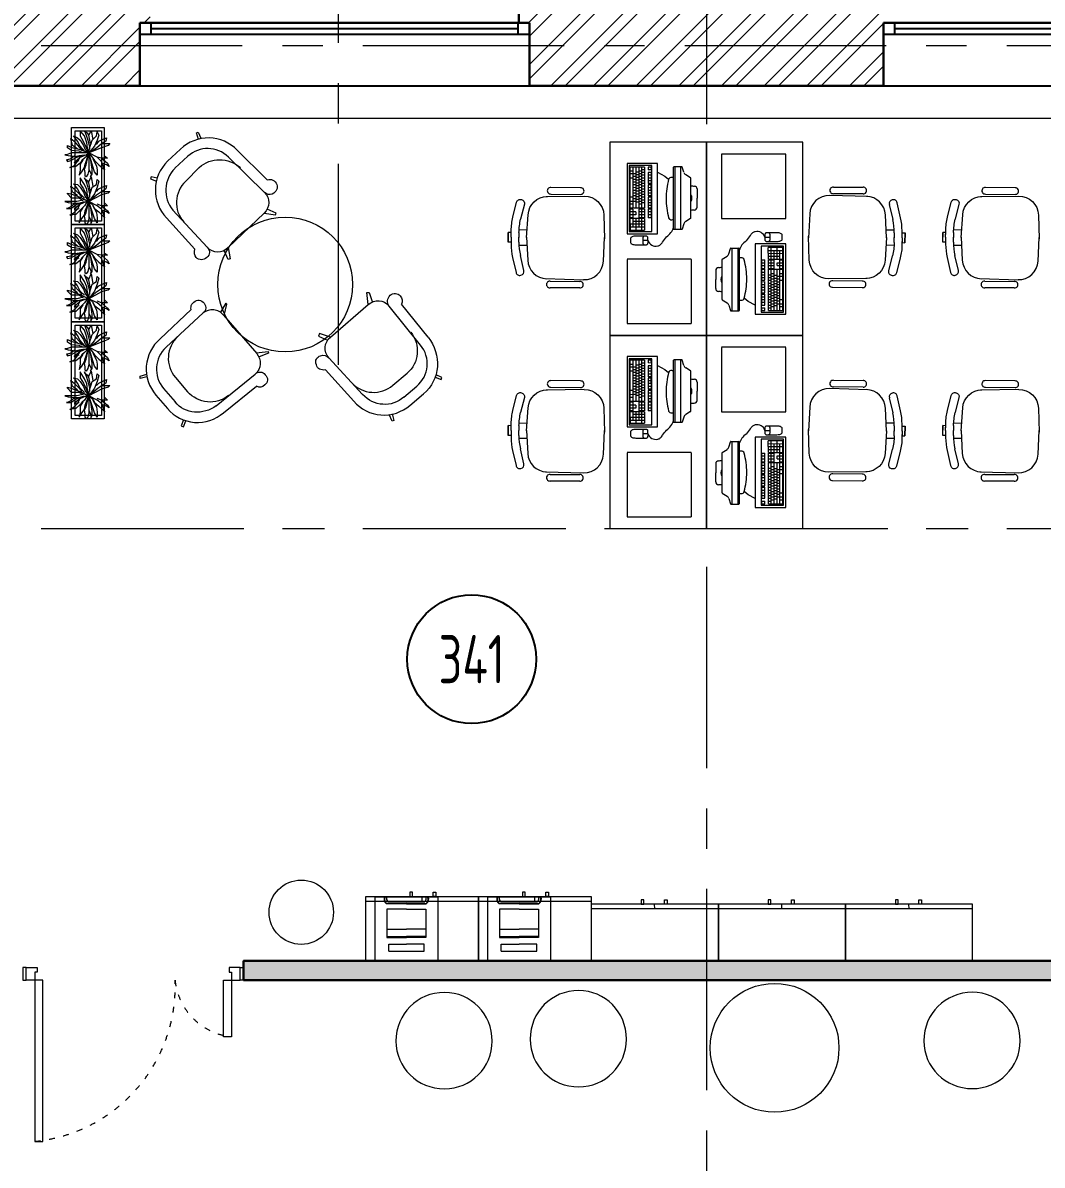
# Model space of a CAD drawing. Header units: millimetres. Extents: x -13407 to 95998, y -2611 to 109495.
# Drawn here: x 31323 to 37656, y 65442 to 72536 of the extents above; entities that cross this region are included whole.
import ezdxf
from ezdxf.enums import TextEntityAlignment as Align

# ---------------------------------------------------------------- set-up
doc = ezdxf.new("R2010")
doc.units = ezdxf.units.MM
for name, pattern in [('ACAD_ISO03W100', [30, 12, -18]), ('CENTER', [2, 1.25, -0.25, 0.25, -0.25]), ('HIDDEN', [6, 4, -2])]:
    doc.linetypes.add(name, pattern=pattern)
for name, color, linetype, lineweight in [('АР_Двери', 5, 'Continuous', 18), ('АР_Маркер экспликации', 239, 'Continuous', 13), ('АР_Номер помещения', 1, 'Continuous', 25), ('АР_Оси', 193, 'Continuous', 9), ('АР_Перегородки газоблок', 165, 'Continuous', 30), ('АР_Перегородки газоблок_Штрих', 165, 'Continuous', 5), ('АР_Подоконники', 163, 'Continuous', 9), ('АР_Помещения_площадь', 19, 'Continuous', 9), ('АР_Сущ Несущая стена', 202, 'Continuous', 30), ('АР_Штриховка кирпич', 250, 'Continuous', 9), ('ТХ_мебель передв', 250, 'Continuous', 13), ('ТХ_мебель_библ', 250, 'Continuous', 13), ('ТХ_обор_комп принт', 30, 'Continuous', 13)]:
    doc.layers.add(name, color=color, linetype=linetype, lineweight=lineweight)
doc.layers.add('АР_новое окно', color=160, linetype='Continuous')
doc.styles.add('ISOCPEUR', font='isocpeur.ttf', dxfattribs={"width": 0.7})
doc.styles.get("Standard").update_dxf_attribs({"font": 'arial.ttf'})

# ---------------------------------------------------------------- blocks, each defined once
blk = doc.blocks.new('*U10')
at = {"layer": 'АР_новое окно', "color": 253, "lineweight": 20}
for p, q in [((0, 3800), (-70, 3800)), ((0, 0), (-70, 0))]:
    blk.add_line(p, q, dxfattribs=at)
at = {"layer": 'АР_новое окно', "color": 253}
for p, q in [((-70, 3800), (-70, 0)), ((-70, 0), (-70, 3800)), ((0, 3800), (0, 0)), ((0, 3730), (-70, 3730)), ((-35, 3730), (-35, 70)), ((0, 70), (-70, 70))]:
    blk.add_line(p, q, dxfattribs=at)
blk = doc.blocks.new('*U210')
at = {"layer": 'АР_новое окно', "color": 253, "lineweight": 20}
for p, q in [((0, 2420), (-70, 2420)), ((0, 0), (-70, 0))]:
    blk.add_line(p, q, dxfattribs=at)
at = {"layer": 'АР_новое окно', "color": 253}
for p, q in [((-70, 2420), (-70, 0)), ((-70, 0), (-70, 2420)), ((0, 2420), (0, 0)), ((0, 2350), (-70, 2350)), ((-35, 2350), (-35, 70)), ((0, 70), (-70, 70))]:
    blk.add_line(p, q, dxfattribs=at)
blk = doc.blocks.new('*U353')
at = {"layer": 'АР_Номер помещения', "color": 253}
blk.add_circle((-24433.5, -186.9), 400, dxfattribs=at)
at = {"layer": 'АР_Номер помещения', "color": 253, "style": 'ISOCPEUR', "width": 0.7}
blk.add_attdef('НОМЕР_ПОМЕЩЕНИЯ', text='', height=300, dxfattribs=at).set_placement((-24433.5, -186.9), align=Align.MIDDLE_CENTER)
at = {"layer": 'АР_Помещения_площадь', "color": 253, "lineweight": 30, "width": 0.7, "flags": 104}
blk.add_attdef('ИМЯ_ПОМЕЩЕНИЯ', text='', height=100, dxfattribs=at).set_placement((157.6, 1217.1), align=Align.MIDDLE_CENTER)
blk = doc.blocks.new('1370')
at = {"layer": 'АР_Двери', "color": 253}
for points in [[(1076825.5, -46356.5), (1076825.5, -46436.5), (1076845.5, -46436.5), (1076845.5, -46356.5), (1076825.5, -46356.5)], [(1076845.5, -46436.5), (1076845.5, -46356.5), (1076915.5, -46356.5), (1076915.5, -46386.5), (1076900.5, -46386.5), (1076900.5, -46436.5), (1076845.5, -46436.5)], [(1078176.5, -46436.5), (1078176.5, -46356.5), (1078106.5, -46356.5), (1078106.5, -46386.5), (1078121.5, -46386.5), (1078121.5, -46436.5), (1078176.5, -46436.5)], [(1078196.5, -46356.5), (1078196.5, -46436.5), (1078176.5, -46436.5), (1078176.5, -46356.5), (1078196.5, -46356.5)]]:
    blk.add_lwpolyline(points, dxfattribs=at)
for points in [[(1076900.5, -46436.5), (1076900.5, -47436.5), (1076950.4, -47436.5), (1076950.4, -46436.5)], [(1078071.7, -46786.5), (1078071.7, -46436.5), (1078121.5, -46436.5), (1078121.5, -46786.5)]]:
    blk.add_lwpolyline(points, close=True, dxfattribs=at)
at = {"layer": 'АР_Двери', "color": 253, "linetype": 'ACAD_ISO03W100', "ltscale": 3}
for centre, radius, start, end in [((1076804.9, -46473.8), 967.4, 275.67288, 2.21397), ((1078161.9, -46396.1), 392.5, 185.90754, 264.09246)]:
    blk.add_arc(centre, radius, start, end, dxfattribs=at)
blk = doc.blocks.new('М-60')
at = {"color": 253, "extrusion": (-6.19742e-05, 0.000470712, 1)}
for p, q in [((7035415.4, 1186627.5, -0.2), (7035231.8, 1186626.6, -0.2)), ((7035202.1, 1186569.5, -0.1), (7035439, 1186576.2, -0.1)), ((7035232, 1186585.7, -0.1), (7035415.6, 1186586.5, -0.1)), ((7034998.3, 1186437.9, -0.1), (7035019.7, 1186530.9, -0.1)), ((7035068.3, 1186519.6, -0.1), (7035046.7, 1186425.8, -0.1)), ((7035049.2, 1186548.9, -0.1), (7035050.6, 1186548.5, -0.1)), ((7035085.8, 1186312.9, 0), (7035092.5, 1186454.7, -0.1)), ((7035563.1, 1186460.5, -0.1), (7035569.8, 1186312.9, 0)), ((7034971.3, 1186282.6, 0), (7034970.4, 1186343.1, -0.1)), ((7034989, 1186343.1, -0.1), (7034970.8, 1186343.1, -0.1)), ((7034970.8, 1186343.1, -0.1), (7034970.8, 1186282.6, 0)), ((7034989, 1186312.9, 0), (7034989, 1186356.2, -0.1)), ((7034989, 1186312.9, 0), (7034989, 1186343.1, -0.1)), ((7035037.4, 1186344.1, 0), (7035037.4, 1186312.9, 0)), ((7035037.8, 1186361.3, -0.1), (7035088.1, 1186361.3, -0.1)), ((7034989.4, 1186282.9, 0), (7034971.3, 1186282.6, 0)), ((7034989, 1186313.2, 0), (7034989.4, 1186282.9, 0)), ((7034989, 1186313.2, 0), (7034989.6, 1186269.8, 0)), ((7035037.8, 1186282.6, 0), (7035037.4, 1186313.9, 0)), ((7035085.7, 1186314.6, 0), (7035094.7, 1186172.9, 0)), ((7035565.2, 1186174.3, 0.1), (7035569.7, 1186322, 0)), ((7035038.5, 1186265.5, 0), (7035088.8, 1186266.3, 0)), ((7035071.5, 1186107.6, 0.1), (7035048.4, 1186201.2, 0)), ((7035000.2, 1186188.3, 0), (7035023, 1186095.7, 0.1)), ((7035052.8, 1186078.1, 0.1), (7035054.2, 1186078.5, 0.1)), ((7035206, 1186059.9, 0.1), (7035442.9, 1186056.7, 0.1)), ((7035236.1, 1186044.1, 0.1), (7035419.7, 1186046, 0.1)), ((7035420.2, 1186005.1, 0.1), (7035236.6, 1186003.1, 0.1))]:
    blk.add_line(p, q, dxfattribs=at)
for centre, start, end in [((7035230, 1186606.2, 122.4), 84.99867, 275.52472), ((7035417.4, 1186607.1, 122.4), 264.99867, 95.52472), ((7035234.4, 1186023.7, 122.4), 85.34791, 275.87397), ((7035421.8, 1186025.7, 122.4), 265.34791, 95.87397)]:
    blk.add_arc(centre, 20.6, start, end, dxfattribs=at)
at = {"color": 253, "extrusion": (6.19742e-05, -0.000470712, -1)}
for centre, major_axis, start_param, end_param in [((7035213.4, 1186449, -0.1), (77.8, 92.6, 0), 4.061153, 5.558057), ((7035442.2, 1186455, -0.1), (77.8, 92.6, 0), -0.725128, 0.826554), ((7035043.3, 1186525.4, -0.1), (15.6, 18.5, 0), 4.240369, 5.829345), ((7035044.7, 1186525.1, -0.1), (15.6, 18.5, 0), -0.45384, 1.098777), ((7035352, 1186356.2, 0), (-277.9, 233.5, -0.1), 5.584367, 5.811166), ((7035400.4, 1186344.1, 0), (233.5, 277.9, -0.1), 4.01357, 4.240369)]:
    blk.add_ellipse(centre, major_axis=major_axis, ratio=1, start_param=start_param, end_param=end_param, dxfattribs=at)
at = {"color": 253, "extrusion": (-6.19742e-05, 0.000470712, 1)}
for centre, major_axis, start_param, end_param in [((7035352.6, 1186275.3, 0), (-274.3, -237.7, 0.1), 5.584367, 5.811166), ((7035400.8, 1186288.2, 0), (237.7, -274.3, 0.1), 4.01357, 4.240369), ((7035215.4, 1186180.5, 0), (79.2, -91.4, 0), 4.061153, 5.558057), ((7035444.3, 1186178, 0.1), (79.2, -91.4, 0), -0.725128, 0.826554), ((7035046.5, 1186101.5, 0.1), (15.8, -18.3, 0), 4.240369, 5.829345), ((7035048, 1186101.8, 0.1), (15.8, -18.3, 0), -0.45384, 1.098777)]:
    blk.add_ellipse(centre, major_axis=major_axis, ratio=1, start_param=start_param, end_param=end_param, dxfattribs=at)
blk = doc.blocks.new('стол с тумбой 1200х600')
at = {"color": 253}
blk.add_lwpolyline([(-19012.2, 19801.1), (-19012.2, 21001.1), (-19612.2, 21001.1), (-19612.2, 19801.1)], close=True, dxfattribs=at)
at = {"color": 253, "linetype": 'HIDDEN', "ltscale": 0.1}
blk.add_lwpolyline([(-19505.4, 19874.7), (-19105.4, 19874.7), (-19105.4, 20274.7), (-19505.4, 20274.7)], close=True, dxfattribs=at)
blk = doc.blocks.new('ПК-2')
at = {"color": 253, "extrusion": (6.19742e-05, -0.000470712, 1)}
for p, q in [((7035967.1, 1186827.6, 95), (7035877.1, 1186827.5, 95.1)), ((7035877.1, 1186827.5, 95.1), (7035877.6, 1186571, 94.9)), ((7035895.1, 1186827.5, 95.1), (7035895.6, 1186571, 94.9)), ((7035913.1, 1186827.5, 95.1), (7035913.6, 1186571, 94.9)), ((7035931.1, 1186827.6, 95.1), (7035931.6, 1186571.1, 94.9)), ((7035949.1, 1186827.6, 95.1), (7035949.6, 1186571.1, 94.9)), ((7035967.1, 1186827.6, 95), (7035967.6, 1186571.1, 94.9)), ((7036007.6, 1186827.7, 95), (7035989.6, 1186827.7, 95)), ((7036148.9, 1186442.6, 94.9), (7036148.1, 1186827.8, 95)), ((7036200.3, 1186829.7, 95), (7036149.9, 1186829.6, 95)), ((7036157.9, 1186440.8, 94.9), (7036157.1, 1186829.6, 95)), ((7036193.9, 1186440.9, 94.9), (7036193.1, 1186829.7, 95)), ((7036212.2, 1186795.1, 95), (7036202.1, 1186827.9, 95)), ((7036253.1, 1186761.9, 95), (7036223.8, 1186780.1, 95)), ((7036255.8, 1186512.8, 94.9), (7036255.4, 1186758, 95)), ((7036294.4, 1186691.8, 95), (7036294.6, 1186635.5, 94.9)), ((7036294.7, 1186579.1, 94.9), (7036294.6, 1186635.5, 94.9)), ((7035877.6, 1186566.5, 94.9), (7035877.7, 1186512.5, 94.9)), ((7035895.6, 1186566.5, 94.9), (7035895.7, 1186512.5, 94.9)), ((7035931.6, 1186566.6, 94.9), (7035931.7, 1186512.6, 94.9)), ((7035949.6, 1186566.6, 94.9), (7035949.7, 1186512.6, 94.9)), ((7035967.6, 1186566.6, 94.9), (7035967.7, 1186512.6, 94.9)), ((7035877.7, 1186508, 94.9), (7035877.9, 1186436, 94.9)), ((7035895.7, 1186508, 94.9), (7035895.9, 1186454, 94.9)), ((7035913.7, 1186548.5, 94.9), (7035913.7, 1186530.5, 94.9)), ((7035913.7, 1186508, 94.9), (7035913.9, 1186436, 94.9)), ((7035931.7, 1186508.1, 94.9), (7035931.9, 1186454.1, 94.9)), ((7035949.7, 1186508.1, 94.9), (7035949.9, 1186436.1, 94.9)), ((7035967.7, 1186508.1, 94.9), (7035967.9, 1186436.1, 94.9)), ((7036253.6, 1186508.9, 94.9), (7036224.3, 1186490.6, 94.9)), ((7035877.9, 1186436, 94.9), (7035967.9, 1186436.1, 94.9)), ((7036201.1, 1186440.9, 94.9), (7036150.7, 1186440.8, 94.9)), ((7036212.8, 1186475.5, 94.9), (7036202.9, 1186442.7, 94.9))]:
    blk.add_line(p, q, dxfattribs=at)
at = {"color": 253, "extrusion": (6.19742e-05, -0.000470712, 1), "elevation": -27.6}
for points in [[(7035859.1, 1186850), (7035859.9, 1186413.5), (7036048.9, 1186413.9), (7036048.1, 1186850.4)], [(7035872.6, 1186836.6), (7035873.4, 1186427.1), (7036012.9, 1186427.3), (7036012.1, 1186836.8)]]:
    blk.add_lwpolyline(points, close=True, dxfattribs=at)
for points in [[(7035895.2, 1186802), (7035877.2, 1186801.9)], [(7035895.2, 1186784.9), (7035877.2, 1186784.8)], [(7035913.2, 1186784.9), (7035895.2, 1186784.9)], [(7035913.2, 1186767.8), (7035895.2, 1186767.8)], [(7035931.2, 1186796.6), (7035913.2, 1186796.5)], [(7035931.2, 1186779.5), (7035913.2, 1186779.4)], [(7035949.2, 1186802.1), (7035931.2, 1186802)], [(7035949.2, 1186785), (7035931.2, 1186784.9)], [(7035949.2, 1186767.9), (7035931.2, 1186767.8)], [(7035967.2, 1186810.6), (7035949.2, 1186810.6)], [(7035967.2, 1186793.5), (7035949.2, 1186793.5)], [(7035967.2, 1186776.4), (7035949.2, 1186776.4)], [(7035989.6, 1186827.8), (7035989.7, 1186810.7)], [(7036007.7, 1186810.7), (7035989.7, 1186810.7)], [(7035989.7, 1186793.6), (7035989.8, 1186725.2)], [(7036007.7, 1186793.6), (7035989.7, 1186793.6)], [(7036007.7, 1186776.5), (7035989.7, 1186776.5)], [(7036007.6, 1186827.8), (7036007.7, 1186810.7)], [(7036007.7, 1186793.6), (7036007.8, 1186725.2)], [(7036048.2, 1186794.9), (7036092.7, 1186771.5), (7036117.2, 1186751.9)], [(7035895.3, 1186759.2), (7035877.3, 1186759.2)], [(7035913.3, 1186750.7), (7035895.3, 1186750.7)], [(7035913.3, 1186733.6), (7035895.3, 1186733.6)], [(7035913.3, 1186716.5), (7035895.3, 1186716.5)], [(7035913.4, 1186699.4), (7035895.4, 1186699.4)], [(7035931.2, 1186762.4), (7035913.2, 1186762.3)], [(7035931.3, 1186745.3), (7035913.3, 1186745.2)], [(7035931.3, 1186728.2), (7035913.3, 1186728.1)], [(7035931.3, 1186711.1), (7035913.3, 1186711)], [(7035931.4, 1186694), (7035913.4, 1186693.9)], [(7035949.3, 1186750.8), (7035931.3, 1186750.7)], [(7035949.3, 1186733.7), (7035931.3, 1186733.6)], [(7035949.3, 1186716.6), (7035931.3, 1186716.5)], [(7035949.4, 1186699.5), (7035931.4, 1186699.4)], [(7035967.3, 1186759.3), (7035949.3, 1186759.3)], [(7035967.3, 1186742.2), (7035949.3, 1186742.2)], [(7035967.3, 1186725.1), (7035949.3, 1186725.1)], [(7035967.3, 1186708), (7035949.3, 1186708)], [(7036007.8, 1186759.4), (7035989.8, 1186759.4)], [(7036007.8, 1186742.3), (7035989.8, 1186742.3)], [(7036007.8, 1186725.2), (7035989.8, 1186725.2)], [(7035989.8, 1186716.6), (7035990, 1186648.2)], [(7036007.8, 1186716.7), (7035989.8, 1186716.6)], [(7036007.9, 1186699.6), (7035989.9, 1186699.5)], [(7036007.8, 1186716.7), (7036008, 1186648.3)], [(7035895.5, 1186639.5), (7035877.5, 1186639.5)], [(7035913.4, 1186682.3), (7035895.4, 1186682.3)], [(7035913.4, 1186665.2), (7035895.4, 1186665.2)], [(7035913.5, 1186648.1), (7035895.5, 1186648.1)], [(7035913.5, 1186631), (7035895.5, 1186631)], [(7035931.4, 1186676.9), (7035913.4, 1186676.8)], [(7035931.4, 1186659.8), (7035913.4, 1186659.7)], [(7035931.5, 1186642.7), (7035913.5, 1186642.6)], [(7035931.5, 1186625.6), (7035913.5, 1186625.5)], [(7035949.4, 1186682.4), (7035931.4, 1186682.3)], [(7035949.4, 1186665.3), (7035931.4, 1186665.2)], [(7035949.5, 1186648.2), (7035931.5, 1186648.1)], [(7035949.5, 1186631.1), (7035931.5, 1186631)], [(7035967.4, 1186690.9), (7035949.4, 1186690.9)], [(7035967.4, 1186673.8), (7035949.4, 1186673.8)], [(7035967.4, 1186656.7), (7035949.4, 1186656.7)], [(7035967.5, 1186639.6), (7035949.5, 1186639.6)], [(7036007.9, 1186682.5), (7035989.9, 1186682.4)], [(7036007.9, 1186665.4), (7035989.9, 1186665.3)], [(7036008, 1186648.3), (7035990, 1186648.2)], [(7035990, 1186639.7), (7035990.1, 1186571.3)], [(7036008, 1186639.7), (7035990, 1186639.7)], [(7036008, 1186639.7), (7036008.1, 1186571.3)], [(7035895.5, 1186613.9), (7035877.5, 1186613.8)], [(7035895.6, 1186596.8), (7035877.6, 1186596.7)], [(7035967.6, 1186571.2), (7035877.6, 1186571.1)], [(7035895.6, 1186566.6), (7035877.6, 1186566.6)], [(7035913.5, 1186613.9), (7035895.5, 1186613.9)], [(7035931.5, 1186608.5), (7035913.5, 1186608.4)], [(7035949.5, 1186614), (7035931.5, 1186613.9)], [(7035949.6, 1186596.9), (7035931.6, 1186596.8)], [(7035967.6, 1186566.7), (7035931.6, 1186566.7)], [(7035967.5, 1186622.5), (7035949.5, 1186622.5)], [(7035967.5, 1186605.4), (7035949.5, 1186605.4)], [(7036008, 1186622.6), (7035990, 1186622.6)], [(7036008, 1186605.5), (7035990, 1186605.5)], [(7036008.1, 1186588.4), (7035990.1, 1186588.4)], [(7036008.1, 1186571.3), (7035990.1, 1186571.3)], [(7035990.1, 1186566.8), (7035990.2, 1186512.8)], [(7036008.1, 1186566.8), (7035990.1, 1186566.8)], [(7036008.1, 1186566.8), (7036008.2, 1186512.8)], [(7035913.7, 1186548.6), (7035877.7, 1186548.6)], [(7035913.7, 1186530.6), (7035877.7, 1186530.6)], [(7035895.7, 1186512.6), (7035877.7, 1186512.6)], [(7035967.7, 1186508.2), (7035877.7, 1186508.1)], [(7035967.8, 1186490.2), (7035895.8, 1186490.1)], [(7035967.7, 1186548.7), (7035931.7, 1186548.7)], [(7035967.7, 1186530.7), (7035931.7, 1186530.7)], [(7035967.7, 1186512.7), (7035931.7, 1186512.7)], [(7036008.2, 1186548.8), (7035990.2, 1186548.8)], [(7036008.2, 1186530.8), (7035990.2, 1186530.8)], [(7036008.2, 1186512.8), (7035990.2, 1186512.8)], [(7036008.2, 1186512.8), (7035990.2, 1186512.8)], [(7035967.8, 1186472.2), (7035877.8, 1186472.1)], [(7035967.8, 1186454.2), (7035877.8, 1186454.1)], [(7035989.9, 1186371.7), (7035957, 1186371.6)]]:
    blk.add_lwpolyline(points, dxfattribs=at)
for points in [[(7035989.9, 1186371.7, 0.397637), (7036050, 1186337.9, 0.110351), (7036066.5, 1186345.2, 0.08312), (7036079.9, 1186362.3, 0.014729), (7036105, 1186394.7, 0.170175), (7036148.8, 1186454, -0.037673)], [(7035968.4, 1186398.6, 0.114539), (7035964.1, 1186397.6, 0.103755), (7035960.3, 1186394.6, 0.091433), (7035957.9, 1186390.4, 0.084292), (7035957, 1186385.1), (7035957.1, 1186358.1, 0.084292), (7035958, 1186352.8, 0.091433), (7035960.4, 1186348.6, 0.103755), (7035964.2, 1186345.6, 0.114539), (7035968.5, 1186344.6, 0.114539)]]:
    blk.add_lwpolyline(points, format="xyb", dxfattribs=at)
blk.add_lwpolyline([(7035881.8, 1186384.9), (7035881.9, 1186357.9, 0.19919), (7035883.7, 1186353.6, 0.098412), (7035891.5, 1186348.4, 0.055653), (7035901.3, 1186345.6, 0.042416), (7035914.6, 1186344.5), (7035978.5, 1186344.6, 0.114539), (7035982.8, 1186345.6, 0.103755), (7035986.6, 1186348.6, 0.091433), (7035989, 1186352.9, 0.084292), (7035989.9, 1186358.2), (7035989.8, 1186385.2, 0.084292), (7035988.9, 1186390.4, 0.091433), (7035986.5, 1186394.7, 0.103755), (7035982.7, 1186397.7, 0.114539), (7035978.4, 1186398.6), (7035914.5, 1186398.5, 0.042416), (7035901.2, 1186397.4, 0.055653), (7035891.4, 1186394.5, 0.098412), (7035883.6, 1186389.3, 0.19919)], format="xyb", close=True, dxfattribs=at)
at = {"color": 253, "extrusion": (6.19742e-05, -0.000470712, 1)}
for centre, radius, start, end in [((7036134.2, 1186746.1, -27.6), 18, 82.93309, 161.30576), ((7036149.9, 1186827.9, -27.6), 1.8, 90.10908, 180.10908), ((7036200.3, 1186828, -27.6), 1.8, 0.10908, 90.10908), ((7036238, 1186803.1, -27.6), 27, 197.11449, 238.14153), ((7036579.1, 1186631.2, -27.6), 477.4, 165.36479, 179.87909), ((7036116.2, 1186600.9, -27.6), 164.3, 78.76539, 82.93309), ((7036250.8, 1186758.1, -27.6), 4.5, 0.10908, 59.63009), ((7036293.3, 1186965.7, -27.6), 256.3, 261.50958, 266.47869), ((7036276.4, 1186691.9, -27.6), 18, 0.10908, 86.47869), ((7036579.1, 1186635.1, -27.6), 477.4, 180.33908, 194.85338), ((7036228.8, 1186635.5, -27.6), 33.8, 322.7271, 37.49107), ((7036294.5, 1186305.4, -27.6), 256.3, 93.73948, 98.70859), ((7036276.6, 1186579.2, -27.6), 18, 273.73948, 0.10908), ((7036134.7, 1186518.5, -27.6), 18, 198.9124, 277.28508), ((7036116.1, 1186663.6, -27.6), 164.3, 277.28508, 281.45277), ((7036238.7, 1186467.8, -27.6), 27, 122.07664, 163.10368), ((7036251.3, 1186512.9, -27.6), 4.5, 300.58808, 0.10908), ((7036150.6, 1186442.7, -27.6), 1.8, 180.10908, 270.10908), ((7036201, 1186442.8, -27.6), 1.8, 270.10908, 0.10908)]:
    blk.add_arc(centre, radius, start, end, dxfattribs=at)
blk = doc.blocks.new('шкаф канцелярск')
at = {"color": 253, "extrusion": (0.000470712, 6.19742e-05, 1)}
blk.add_line((790, 324.2, -0.6), (0, 324.3, -0.7), dxfattribs=at)
at = {"color": 253}
blk.add_line((395, 324.3, -0.7), (394, 352.2, -0.7), dxfattribs=at)
at = {"color": 253, "extrusion": (0.000470712, 6.19742e-05, 1), "elevation": 0}
for points in [[(309.7, 352.2), (326.3, 352.2), (326.3, 380.4), (309.7, 380.4)], [(471.8, 352.2), (455.3, 352.2), (455.3, 380.4), (471.8, 380.4)]]:
    blk.add_lwpolyline(points, close=True, dxfattribs=at)
at = {"color": 253}
blk.add_lwpolyline([(0, 352.2), (0, 0), (790, 0), (790, 352.2)], close=True, dxfattribs=at)
blk = doc.blocks.new('тумба 700х400')
at = {"color": 253, "extrusion": (-6.19742e-05, 0.000470712, 1)}
blk.add_line((618.6, 27307.5, -0.4), (618.5, 26607.5, -0.5), dxfattribs=at)
at = {"color": 253}
blk.add_line((618.6, 26958.5, -0.5), (590.6, 26957.5, -0.5), dxfattribs=at)
at = {"color": 253, "elevation": 0.2}
blk.add_lwpolyline([(590.7, 26607.5), (990.6, 26607.5), (990.6, 27307.5), (590.7, 27307.5)], close=True, dxfattribs=at)
at = {"color": 253, "extrusion": (-6.19742e-05, 0.000470712, 1), "elevation": 12.6}
for points in [[(590.7, 27035.4), (590.7, 27018.8), (562.5, 27018.8), (562.5, 27035.4)], [(590.7, 26873.3), (590.7, 26889.8), (562.5, 26889.8), (562.5, 26873.3)]]:
    blk.add_lwpolyline(points, close=True, dxfattribs=at)
blk = doc.blocks.new('МФУ1')
at = {"color": 253, "extrusion": (-6.19742e-05, -0.000470712, 1)}
for p, q in [((7057681.4, 1166364.7, 0), (7057681.4, 1165975, -0.2)), ((7058080.7, 1166364.7, 0), (7057681.4, 1166364.7, 0)), ((7058080.7, 1165975, -0.2), (7058080.7, 1166364.7, 0)), ((7057742.4, 1166059.9, -0.2), (7057742.4, 1166279.7, 0)), ((7057742.4, 1166279.7, 0), (7057785.7, 1166279.7, 0)), ((7057785.7, 1166279.7, 0), (7057785.7, 1166169.8, -0.1)), ((7058003.1, 1166290.7, 0), (7057826.8, 1166290.7, 0)), ((7057826.8, 1166290.7, 0), (7057826.8, 1166169.8, -0.1)), ((7057830.4, 1166290.7, 0), (7057830.4, 1166169.8, -0.1)), ((7057834.6, 1166290.7, 0), (7057834.6, 1166169.8, -0.1)), ((7057879, 1166290.7, 0), (7057879, 1166169.8, -0.1)), ((7058003.1, 1166169.8, -0.1), (7058003.1, 1166290.7, 0)), ((7058035.7, 1166169.8, -0.1), (7058035.7, 1166292.9, 0)), ((7058038.2, 1166169.8, -0.1), (7058038.2, 1166292.9, 0)), ((7058049.3, 1166169.8, -0.1), (7058049.3, 1166283.8, 0)), ((7057785.7, 1166059.9, -0.1), (7057785.7, 1166169.8, -0.1)), ((7057826.8, 1166049, -0.2), (7057826.8, 1166169.8, -0.1)), ((7057830.4, 1166049, -0.2), (7057830.4, 1166169.8, -0.1)), ((7057834.6, 1166049, -0.2), (7057834.6, 1166169.8, -0.1)), ((7057879, 1166049, -0.1), (7057879, 1166169.8, -0.1)), ((7058003.1, 1166169.8, -0.1), (7058003.1, 1166049, -0.1)), ((7058035.7, 1166169.8, -0.1), (7058035.7, 1166046.7, -0.1)), ((7058038.2, 1166169.8, -0.1), (7058038.2, 1166046.7, -0.1)), ((7058049.3, 1166169.8, -0.1), (7058049.3, 1166169.8, -0.1)), ((7058049.3, 1166169.8, -0.1), (7058049.3, 1166055.9, -0.1)), ((7057742.4, 1166059.9, -0.2), (7057785.7, 1166059.9, -0.1)), ((7058003.1, 1166049, -0.1), (7057826.8, 1166049, -0.2)), ((7057681.4, 1165975, -0.2), (7058080.7, 1165975, -0.2))]:
    blk.add_line(p, q, dxfattribs=at)
for centre, radius, start, end in [((7058064.1, 1166270.4, -986.4), 36, 62.50848, 142.07302), ((7058064.1, 1166267.9, -986.4), 35.8, 62.36072, 136.4153), ((7058069.9, 1166256.9, -986.4), 33.6, 71.1864, 127.75594), ((7058069.9, 1166082.1, -986.4), 33.6, 232.24406, 288.8136), ((7058064.1, 1166068.5, -986.4), 36, 217.92698, 297.49152), ((7058064.1, 1166071.1, -986.4), 35.8, 223.65544, 297.5943)]:
    blk.add_arc(centre, radius, start, end, dxfattribs=at)
blk = doc.blocks.new('У094 У095')
at = {"layer": 'ТХ_мебель_библ', "color": 253, "lineweight": 0, "ltscale": 100, "transparency": 33554687}
for p, q in [((74021.9, 143902.1), (74006.1, 143896.8)), ((74006.1, 143896.8), (74021.9, 143860.2)), ((74037.6, 143865.4), (74021.9, 143902.1)), ((74267.9, 143875.9), (74158, 143886.4)), ((74388.3, 143834), (74409.3, 143870.7)), ((74409.3, 143870.7), (74419.7, 143860.2)), ((74262.7, 143813.1), (74152.7, 143823.5)), ((74419.7, 143860.2), (74398.8, 143823.5)), ((73891, 143661.3), (73859.6, 143399.5)), ((73953.8, 143661.3), (73917.2, 143352.4)), ((74257.4, 143713.6), (74142.3, 143724.1)), ((74430.2, 143619.4), (74414.5, 143305.3)), ((74493, 143608.9), (74482.5, 143341.9)), ((73948.6, 143200.6), (73974.7, 143258.1)), ((74006.1, 143252.9), (73959, 143195.3)), ((74315, 143226.7), (74000.9, 143252.9)), ((73959, 143195.3), (73948.6, 143200.6)), ((74309.8, 143226.7), (74346.4, 143163.9)), ((74356.9, 143163.9), (74341.2, 143226.7)), ((74346.4, 143163.9), (74356.9, 143163.9)), ((73362.2, 143043.5), (73624, 143027.8)), ((74990.4, 143043.5), (74728.6, 143059.2)), ((73100.5, 142954.5), (73105.7, 142965)), ((73137.1, 142933.6), (73100.5, 142954.5)), ((73105.7, 142965), (73147.6, 142949.3)), ((73351.8, 142975.5), (73660.6, 142959.7)), ((74529.7, 142949.3), (74534.9, 142959.8)), ((74587.2, 142907.4), (74529.7, 142949.3)), ((74534.9, 142959.7), (74592.5, 142938.8)), ((74995.6, 142980.7), (74681.5, 142996.4)), ((73802, 142907.4), (73744.4, 142886.5)), ((73744.4, 142860.3), (73807.2, 142891.7)), ((73807.2, 142891.7), (73802, 142907.4)), ((74587.2, 142907.4), (74576.8, 142598.5)), ((75231.2, 142938.8), (75194.5, 142923.1)), ((75205, 142907.4), (75236.4, 142928.3)), ((75236.4, 142928.3), (75231.2, 142938.8)), ((73095.2, 142818.4), (73084.8, 142708.5)), ((73158.1, 142807.9), (73147.6, 142703.2)), ((73744.4, 142860.3), (73718.2, 142551.4)), ((73257.5, 142802.7), (73247.1, 142687.5)), ((75063.6, 142797.5), (75063.6, 142677.1)), ((75168.3, 142787), (75163.1, 142677.1)), ((75231.2, 142787), (75225.9, 142677.1)), ((74576.8, 142598.5), (74519.2, 142556.6)), ((73105.7, 142582.8), (73069.1, 142567.1)), ((73069.1, 142567.1), (73074.3, 142556.6)), ((73074.3, 142556.6), (73110.9, 142567.1)), ((73765.3, 142493.8), (73713, 142520)), ((73718.2, 142551.4), (73775.8, 142504.3)), ((74519.2, 142556.6), (74524.4, 142546.2)), ((74524.4, 142546.2), (74582, 142567.1)), ((75220.7, 142525.2), (75184.1, 142540.9)), ((75189.3, 142556.6), (75225.9, 142535.7)), ((75225.9, 142535.7), (75220.7, 142525.2)), ((73309.9, 142504.3), (73618.8, 142467.6)), ((73775.8, 142504.3), (73765.3, 142493.8)), ((74979.9, 142504.3), (74665.8, 142504.3))]:
    blk.add_line(p, q, dxfattribs=at)
at = {"layer": 'ТХ_мебель_библ', "color": 253, "ltscale": 0.1}
for p, q in [((73309.9, 142436.2), (73571.6, 142404.8)), ((74707.7, 142436.2), (74978.4, 142435.9))]:
    blk.add_line(p, q, dxfattribs=at)
at = {"layer": 'ТХ_мебель_библ', "color": 253, "lineweight": 0, "ltscale": 100, "transparency": 33554687}
blk.add_circle((74173.7, 142823.6), 418.8, dxfattribs=at)
for centre, radius, start, end in [((74136.5, 143640.3), 246.7, 85.02283, 175.1237), ((74247, 143630.3), 246.7, 355.0234, 85.12375), ((74245.7, 143628.9), 184.8, 357.05724, 84.74988), ((74240.5, 143529.4), 184.8, 357.05813, 84.75023), ((73340.8, 142797.4), 246.7, 85.02353, 175.12383), ((74981.2, 142793.2), 250.3, 358.57852, 87.90882), ((73441.8, 142785.8), 184.8, 87.0581, 174.74931), ((74883.4, 142806.1), 180.5, 357.26883, 85.96484), ((74975, 142788.7), 193.2, 359.50635, 83.87948), ((73328.4, 142685.2), 181.8, 174.32198, 264.14984), ((74978.7, 142682.9), 247, 267.84602, 358.65512), ((74979.8, 142687.9), 183.6, 270.02397, 356.61297)]:
    blk.add_arc(centre, radius, start, end, dxfattribs=at)
blk.add_ellipse((74334.8, 143302.8), major_axis=(68, 48.9), ratio=0.866308, start_param=3.906008, end_param=5.623532, dxfattribs=at)
for points in [[(73953.8, 143661.3), (73969.5, 143760.7), (74053.3, 143834), (74152.7, 143823.5)], [(73943.3, 143561.8), (73953.8, 143661.3), (74042.8, 143729.3), (74142.3, 143724.1)], [(73828.2, 143357.6), (73828.2, 143378.6), (73838.6, 143394.3), (73859.6, 143399.5)], [(73870, 143310.5), (73843.9, 143310.5), (73822.9, 143331.4), (73828.2, 143357.6)], [(73917.2, 143352.4), (73917.2, 143326.2), (73896.2, 143305.3), (73870, 143310.5)], [(74000.9, 143252.9), (73953.8, 143258.1), (73911.9, 143300), (73917.2, 143352.4)], [(74435.4, 143263.4), (74419.7, 143273.8), (74409.3, 143289.6), (74414.5, 143305.3)], [(74482.5, 143341.9), (74503.5, 143331.4), (74508.7, 143305.3), (74498.3, 143279.1)], [(74498.3, 143279.1), (74487.8, 143258.1), (74456.4, 143252.9), (74435.4, 143263.4)], [(73624, 143027.8), (73639.7, 143048.7), (73665.9, 143059.2), (73686.8, 143043.5)], [(73686.8, 143043.5), (73713, 143033), (73718.2, 143006.9), (73707.8, 142985.9)], [(74681.5, 142996.4), (74655.3, 142996.4), (74634.4, 143017.3), (74639.6, 143043.5)], [(73158.1, 142807.9), (73163.3, 142907.4), (73252.3, 142980.7), (73351.8, 142975.5)], [(73707.8, 142985.9), (73697.3, 142965), (73681.6, 142959.7), (73660.6, 142959.7)], [(73660.6, 142959.7), (73713, 142954.5), (73749.6, 142912.6), (73744.4, 142860.3)], [(74587.2, 142907.4), (74587.2, 142959.8), (74629.1, 143001.6), (74681.5, 142996.4)], [(73309.9, 142436.2), (73173.8, 142451.9), (73069.1, 142572.3), (73084.8, 142708.5)], [(73409.3, 142488.6), (73309.9, 142504.3), (73236.6, 142588.1), (73247.1, 142687.5)], [(75063.6, 142677.1), (75058.4, 142582.8), (74979.9, 142504.3), (74880.4, 142499.1)], [(74665.8, 142504.3), (74613.4, 142504.3), (74576.8, 142546.2), (74576.8, 142598.5)], [(73718.2, 142551.4), (73713, 142499.1), (73671.1, 142462.4), (73618.8, 142467.6)], [(74644.8, 142415.3), (74623.9, 142425.8), (74613.4, 142451.9), (74623.9, 142478.1)], [(74623.9, 142478.1), (74629.1, 142493.8), (74650.1, 142504.3), (74665.8, 142504.3)], [(74707.7, 142436.2), (74697.2, 142415.3), (74671, 142404.8), (74644.8, 142415.3)]]:
    blk.add_open_spline(points, degree=3, dxfattribs=at)
for points, knots in [([(74639.6, 143043.5), (74639.6, 143069.7), (74660.5, 143090.6), (74686.7, 143090.6), (74702.4, 143090.6), (74718.1, 143074.9), (74728.6, 143059.2)], [2, 2, 2, 2, 3, 3, 3, 4, 4, 4, 4]), ([(73618.8, 142467.6), (73644.9, 142462.4), (73660.6, 142441.5), (73660.6, 142415.3), (73660.6, 142389.1), (73634.5, 142373.4), (73613.5, 142373.4), (73592.6, 142373.4), (73576.9, 142389.1), (73571.6, 142404.8)], [0, 0, 0, 0, 1, 1, 1, 2, 2, 2, 3, 3, 3, 3])]:
    blk.add_open_spline(points, degree=3, knots=knots, dxfattribs=at)
blk = doc.blocks.new('У012')
at = {"layer": 'ТХ_мебель передв', "color": 253}
blk.add_open_spline([(-181454, 44963.5, -0.6), (-181454, 44799.5, -0.6), (-181586.3, 44667.2, -0.6), (-181750.4, 44667.2, -0.6), (-181919.7, 44667.2, -0.6), (-182052, 44799.5, -0.6), (-182052, 44963.5, -0.6), (-182052, 45132.9, -0.6), (-181919.7, 45265.2, -0.6), (-181750.4, 45265.2, -0.6), (-181586.3, 45265.2, -0.6), (-181454, 45132.9, -0.6), (-181454, 44963.5, -0.6)], degree=3, knots=[0, 0, 0, 0, 1, 1, 1, 2, 2, 2, 3, 3, 3, 4, 4, 4, 4], dxfattribs=at)
blk = doc.blocks.new('A$Cc46adac3')
at = {"layer": 'ТХ_мебель передв', "color": 253}
for points in [[(0, 0), (603.3, 0), (603.3, -201.1), (0, -201.1)], [(21.2, -21.2), (582.1, -21.2), (582.1, -185.2), (21.2, -185.2)], [(185.2, -153.5), (206.4, -185.2), (206.4, -238.1), (195.8, -227.5), (185.2, -185.2), (142.9, -105.8)], [(179.9, -111.1), (211.7, -121.7), (232.8, -127), (248.7, -153.5), (280.5, -158.7), (269.9, -169.3), (232.8, -158.7), (190.5, -142.9), (142.9, -105.8)], [(476.2, -153.5), (502.7, -185.2), (502.7, -238.1), (492.1, -227.5), (476.2, -185.2), (444.5, -105.8)], [(476.2, -111.1), (502.7, -121.7), (523.9, -127), (550.3, -153.5), (576.8, -158.7), (555.6, -169.3), (523.9, -158.7), (486.8, -142.9), (444.5, -105.8)]]:
    blk.add_lwpolyline(points, close=True, dxfattribs=at)
for points in [[(148.2, -68.8), (164, -47.6), (164, 0), (190.5, 26.5), (195.8, 26.5), (190.5, 5.3), (169.3, -52.9), (142.9, -105.8), (132.3, -90), (116.4, -79.4), (100.5, -63.5), (90, -52.9), (63.5, -26.5), (58.2, 10.6), (74.1, -15.9), (95.2, -37), (127, -52.9), (142.9, -90), (142.9, -105.8)], [(132.3, -21.2), (111.1, 5.3), (100.5, 26.5), (100.5, 31.7), (100.5, 26.5), (100.5, 5.3), (127, -31.7), (137.6, -63.5)], [(164, -79.4), (190.5, -52.9), (222.2, -37), (243.4, -21.2), (254, -10.6), (248.7, -37), (232.8, -52.9), (201.1, -74.1), (174.6, -84.7), (142.9, -105.8), (153.5, -79.4), (142.9, -31.8), (142.9, 0), (142.9, 31.7), (142.9, 42.3), (137.6, 21.2), (132.3, -21.2), (132.3, -47.6), (142.9, -79.4)], [(179.9, -37), (201.1, -5.3), (238.1, 5.3), (222.2, -15.9), (190.5, -47.6), (169.3, -63.5)], [(444.5, -68.8), (455.1, -47.6), (460.4, 0), (476.2, 26.5), (492.1, 26.5), (481.5, 5.3), (465.7, -52.9), (444.5, -105.8), (423.3, -90), (412.7, -79.4), (396.9, -63.5), (381, -52.9), (359.8, -26.5), (354.5, 10.6), (365.1, -15.9), (391.6, -37), (418, -52.9), (433.9, -90), (444.5, -105.8)], [(428.6, -21.2), (407.5, 5.3), (402.2, 26.5), (402.2, 31.7), (391.6, 26.5), (396.9, 5.3), (418, -31.7), (428.6, -63.5)], [(518.6, -37), (539.7, -21.2), (550.3, -10.6), (539.7, -37), (523.9, -52.9), (492.1, -74.1), (465.7, -84.7), (444.5, -105.8), (444.5, -79.4), (444.5, -31.7), (444.5, 0), (433.9, 31.8), (433.9, 42.3), (428.6, 21.2), (423.3, -21.2), (428.6, -47.6), (433.9, -79.4)], [(471, -37), (492.1, -5.3), (534.5, 5.3), (518.6, -15.9), (481.5, -47.6), (460.4, -63.5)], [(105.8, -68.8), (79.4, -52.9), (42.3, -52.9), (10.6, -47.6), (37, -63.5), (58.2, -79.4), (84.7, -84.7), (100.5, -90), (142.9, -105.8), (100.5, -105.8), (68.8, -105.8), (37, -105.8), (10.6, -100.5), (0, -90), (10.6, -84.7), (31.8, -84.7), (52.9, -79.4), (74.1, -90), (142.9, -105.8)], [(127, -52.9), (95.2, -15.9), (100.5, -47.6)], [(142.9, -105.8), (164, -100.5), (217, -95.3), (248.7, -79.4), (291, -52.9), (254, -52.9), (222.2, -74.1), (164, -100.5)], [(402.2, -68.8), (375.7, -52.9), (338.7, -52.9), (306.9, -47.6), (328.1, -63.5), (354.5, -79.4), (375.7, -84.7), (391.6, -90), (444.5, -105.8), (396.9, -105.8), (359.8, -105.8), (338.7, -105.8), (312.2, -100.5), (296.3, -90), (301.6, -84.7), (322.8, -84.7), (344, -79.4), (370.4, -90), (444.5, -105.8)], [(418, -52.9), (386.3, -15.9), (396.9, -47.6)], [(444.5, -105.8), (460.4, -100.5), (508, -95.3), (550.3, -79.4), (582.1, -52.9), (550.3, -52.9), (513.3, -74.1), (455.1, -100.5)], [(455.1, -79.4), (486.8, -52.9), (518.6, -37)], [(52.9, -105.8), (21.2, -121.7), (0, -116.4), (21.2, -127), (47.6, -127), (116.4, -116.4)], [(116.4, -132.3), (74.1, -153.5), (42.3, -158.7), (10.6, -158.7), (37, -142.9), (68.8, -132.3), (142.9, -105.8), (127, -127), (100.5, -142.9), (79.4, -169.3), (52.9, -195.8), (42.3, -206.4), (74.1, -195.8), (95.2, -185.2), (116.4, -158.7), (142.9, -105.8)], [(206.4, -116.4), (259.3, -105.8), (269.9, -100.5), (280.5, -84.7), (291, -79.4), (264.6, -90), (232.8, -100.5), (190.5, -111.1), (169.3, -111.1)], [(264.6, -105.8), (296.3, -121.7), (238.1, -132.3)], [(344, -105.8), (312.2, -121.7), (296.3, -116.4), (312.2, -127), (344, -127), (412.7, -116.4)], [(407.5, -132.3), (365.1, -153.5), (338.7, -158.7), (306.9, -158.7), (328.1, -142.9), (359.8, -132.3), (444.5, -105.8), (418, -127), (396.9, -142.9), (370.4, -169.3), (349.2, -195.8), (338.7, -206.4), (365.1, -195.8), (391.6, -185.2), (418, -158.7), (444.5, -105.8)], [(502.7, -116.4), (555.6, -105.8), (566.2, -100.5), (576.8, -84.7), (582.1, -79.4), (555.6, -90), (523.9, -100.5), (481.5, -111.1), (465.7, -111.1)], [(555.6, -105.8), (582.1, -121.7), (529.2, -132.3)], [(116.4, -222.2), (116.4, -185.2), (84.7, -222.2), (68.8, -232.8), (79.4, -217), (90, -185.2)], [(116.4, -185.2), (127, -158.8)], [(137.6, -201.1), (116.4, -222.3)], [(206.4, -153.5), (222.2, -169.3), (232.8, -190.5), (243.4, -217), (222.2, -211.7), (206.4, -190.5)], [(428.6, -201.1), (412.7, -222.3), (412.7, -185.2), (381, -222.3), (359.8, -232.8), (370.4, -217), (381, -185.2)], [(412.7, -185.2), (418, -158.8)], [(497.4, -153.5), (518.6, -169.3), (529.2, -190.5), (539.7, -217), (518.6, -211.7), (502.7, -190.5)]]:
    blk.add_lwpolyline(points, dxfattribs=at)

msp = doc.modelspace()

# ---------------------------------------------------------------- hatches: boundary and pattern name
at = {"layer": 'АР_Перегородки газоблок_Штрих', "ltscale": 100}
h = msp.add_hatch(dxfattribs=at)
h.set_pattern_fill('AR-CONC', color=253, scale=30)
h.set_pattern_definition([(50, (-58072.46, -55205.68), (215.17805, -18.82564), [22.5, -247.5]), (355, (-58072.46, -55205.68), (-41.6254, 225.65764), [18, -198]), (100.45144, (-58054.53, -55207.25), (173.55265, 206.832), [19.12206, -210.34263]), (46.1842, (-58072.46, -55145.68), (320.1724, -49.6558), [33.75, -371.25]), (96.63564, (-58045.78, -55149.82), (280.3986, 292.2356), [28.6831, -315.5141]), (351.18416, (-58072.46, -55145.68), (280.3986, 292.2356), [27, -297]), (21, (-58042.46, -55160.68), (179.07212, -120.78567), [22.5, -247.5]), (326, (-58042.46, -55160.68), (72.9946, 217.545), [18, -198]), (71.45144, (-58027.54, -55170.75), (252.0667, 96.75935), [19.12206, -210.34263]), (37.5, (-58072.46, -55205.68), (3.647957, 99.868156), [0, -195.6, 0, -201, 0, -198.75]), (7.5, (-58072.46, -55205.68), (78.92086, 118.32351), [0, -114.6, 0, -191.1, 0, -75.75]), (327.5, (-58139.36, -55205.68), (160.14673, -6.76646), [0, -75, 0, -234, 0, -310.5]), (317.5, (-58169.36, -55205.68), (174.95585, 30.0315), [0, -97.5, 0, -155.4, 0, -220.5])])
h.paths.add_polyline_path([(41758.7, 66709.9), (32693.9, 66709.9), (32693.9, 66589.9), (41758.7, 66589.9)])
at = {"layer": 'АР_Штриховка кирпич', "ltscale": 100}
h = msp.add_hatch(dxfattribs=at)
h.set_pattern_fill('ANSI32', color=253, scale=500)
h.set_pattern_definition([(45, (-959812.68, 109221.18), (-132.58252, 132.58252), []), (45, (-959724.3, 109221.18), (-132.58252, 132.58252), [])])
h.paths.add_polyline_path([(32926.9, 73702.9), (32889.8, 73702.9)])
h.paths.add_polyline_path([(32049.9, 72145), (32049.9, 72536.1), (32114.9, 72536.1), (32114.9, 72655), (31329.9, 72655), (31329.9, 76165), (30304.9, 76165), (30304.9, 75655), (30819.9, 75655), (30819.9, 72655), (25539.9, 72655), (25539.9, 72145)])
h.paths.add_polyline_path([(34469.9, 72536.1), (34469.9, 72145), (36669.9, 72145), (36669.9, 72655), (34404.9, 72655), (34404.9, 72536.1)])

# ---------------------------------------------------------------- linework, layer by layer
at = {"layer": 'АР_новое окно', "color": 253}
for p, q in [((32049.9, 72145), (34469.9, 72145)), ((36669.9, 72145), (40469.9, 72145))]:
    msp.add_line(p, q, dxfattribs=at)
at = {"layer": 'АР_Оси', "color": 253, "linetype": 'CENTER', "ltscale": 1000}
for p, q in [((33284.9, 70411.3), (33284.9, 79156)), ((35569.9, 79157.5), (35569.9, 23425.1)), ((-12563.8, 72395), (70614.6, 72395)), ((-12563.8, 69395), (70614.6, 69395)), ((-12553.5, 69395.3), (70624.9, 69395.3))]:
    msp.add_line(p, q, dxfattribs=at)
at = {"layer": 'АР_Перегородки газоблок', "color": 253, "ltscale": 100}
for points in [[(40569.9, 72145), (40567, 66709.9), (32693.9, 66709.9), (32693.9, 66589.9)], [(41758.7, 66589.9), (32693.9, 66590)]]:
    msp.add_lwpolyline(points, dxfattribs=at)
at = {"layer": 'АР_Подоконники', "color": 253, "ltscale": 100}
msp.add_line((29769.9, 71945), (41509.8, 71945), dxfattribs=at)
at = {"layer": 'АР_Сущ Несущая стена', "color": 253, "ltscale": 100}
for p, q in [((34404.9, 72536.1), (34404.9, 72655)), ((32049.9, 72536.1), (32049.9, 72145)), ((34404.9, 72536.1), (34469.9, 72536.1)), ((34469.9, 72536.1), (34469.9, 72145)), ((36669.9, 72536.1), (36669.9, 72145)), ((36669.9, 72536.1), (36734.9, 72536.1)), ((25539.9, 72145), (32049.9, 72145)), ((34469.9, 72145), (36669.9, 72145))]:
    msp.add_line(p, q, dxfattribs=at)
at = {"layer": 'АР_Сущ Несущая стена', "color": 253, "lineweight": 15, "ltscale": 100}
for p, q in [((32114.9, 72536.1), (34469.9, 72536.1)), ((36734.9, 72536.1), (40469.9, 72536.1))]:
    msp.add_line(p, q, dxfattribs=at)
at = {"layer": 'ТХ_мебель передв', "color": 253}
msp.add_circle((33052.8, 67012.8), 200, dxfattribs=at)
at = {"layer": 'ТХ_мебель передв', "color": 253, "ltscale": 0.1}
msp.add_circle((35993.7, 66170.7), 400, dxfattribs=at)

# ---------------------------------------------------------------- block references
at = {"layer": 'АР_Маркер экспликации', "color": 253}
ref = msp.add_blockref('*U353', (58545.1, 68771.2), dxfattribs=at)
ref.add_attrib('НОМЕР_ПОМЕЩЕНИЯ', '341', dxfattribs={"layer": 'АР_Номер помещения', "color": 253, "height": 300, "style": 'ISOCPEUR', "width": 0.7}).set_placement((34111.5, 68584.3), align=Align.MIDDLE_CENTER)
at = {"layer": 'АР_новое окно', "color": 253, "xscale": -1, "rotation": 90}
for name, p in [('*U210', (34469.9, 72466.1)), ('*U10', (40469.9, 72466.1))]:
    msp.add_blockref(name, p, dxfattribs=at)
at = {"layer": 'АР_Перегородки газоблок', "color": 253}
msp.add_blockref('1370', (-1045502.7, 113026.4), dxfattribs=at)
at = {"layer": 'ТХ_мебель передв', "color": 253, "ltscale": 100, "rotation": 90}
for p in [(31626.2, 71283.3), (31626.2, 70680.1), (31626.2, 70076.8)]:
    msp.add_blockref('A$Cc46adac3', p, dxfattribs=at)
at = {"layer": 'ТХ_мебель передв', "color": 253}
for name, p in [('стол с тумбой 1200х600', (54582.1, 50793.8)), ('стол с тумбой 1200х600', (54582.1, 49593.8)), ('шкаф канцелярск', (34854.2, 66709.9)), ('шкаф канцелярск', (35644.2, 66709.9)), ('шкаф канцелярск', (36434.2, 66709.9)), ('У012', (215693.1, 21249, 0.6)), ('У012', (216527.1, 21261.1, 0.6)), ('У012', (218973.2, 21250.2, 0.6))]:
    msp.add_blockref(name, p, dxfattribs=at)
for name, p, rotation in [('стол с тумбой 1200х600', (16557.8, 91596.1), 180), ('М-60', (-7018609.9, -1003074.6, 0), 359.0887326624886), ('М-60', (7089752, 1145480.2, 0), 179.0887326624886), ('М-60', (-7015909.9, -1003074.6, 0), 359.0887326624886), ('стол с тумбой 1200х600', (16557.8, 90396.1), 180), ('М-60', (-7018609.9, -1004274.6, 0), 359.0887326624886), ('М-60', (7089752, 1144280.2, 0), 179.0887326624886), ('М-60', (-7015909.9, -1004274.6, 0), 359.0887326624886)]:
    msp.add_blockref(name, p, dxfattribs=dict(at, rotation=rotation))
at = {"layer": 'ТХ_мебель передв', "color": 253, "xscale": -1, "rotation": 90}
for p in [(60761.7, 67700.5, -0.2), (61461.7, 67700.5, -0.2)]:
    msp.add_blockref('тумба 700х400', p, dxfattribs=at)
at = {"layer": 'ТХ_мебель_библ', "color": 253, "rotation": 135.6296542268061}
msp.add_blockref('У094 У095', (185850.2, 121137), dxfattribs=at)
at = {"layer": 'ТХ_обор_комп принт', "color": 253}
for p, rotation in [((-7003028.7, -1101789.4, -95), 359.8909180547824), ((7074168.6, 1244179.3, -95), 179.8909180547824), ((-7003028.7, -1102989.4, -95), 359.8909180547824), ((7074168.6, 1242979.3, -95), 179.8909180547824)]:
    msp.add_blockref('ПК-2', p, dxfattribs=dict(at, rotation=rotation))
at = {"layer": 'ТХ_обор_комп принт', "color": 253, "xscale": -1, "rotation": 270}
for p in [(-1132464.1, -6990971.6, 0.2), (-1131764.1, -6990971.6, 0.2)]:
    msp.add_blockref('МФУ1', p, dxfattribs=at)

doc.saveas('drawing.dxf')
